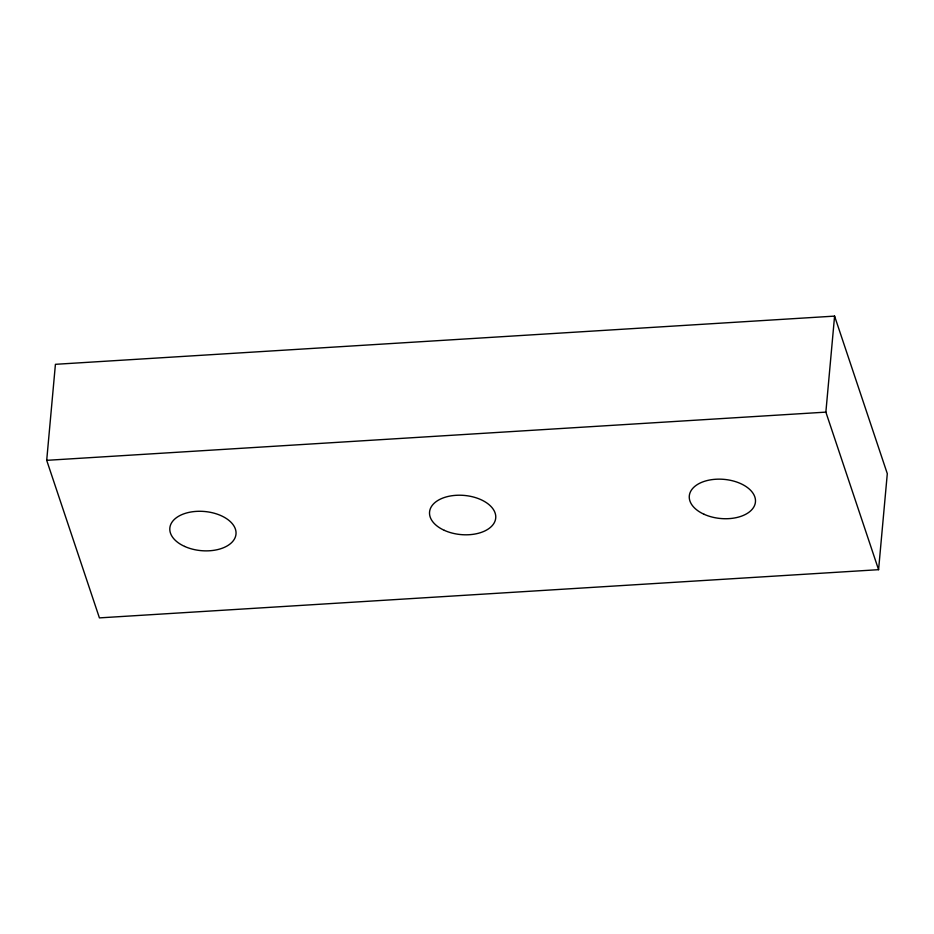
<?xml version="1.0" encoding="UTF-8"?>
<svg xmlns="http://www.w3.org/2000/svg" width="934" height="934" viewBox="0 0 934 934"><rect width="100%" height="100%" fill="white"/><g stroke="black" fill="none" stroke-linecap="round" stroke-linejoin="round"><path stroke-width="1.4" d="M46.7 460.334L55.421 364.318L834.587 316.112L887.3 473.666L878.579 569.682L99.413 617.888L46.7 460.334L825.866 412.127L878.579 569.682M825.866 412.127L834.587 316.112M444.351 530.36A33.215 19.649 5.2 0 0 495.709 518.172A33.215 19.649 5.2 0 0 447.876 496.503A33.215 19.649 5.2 0 0 444.351 530.36M704.073 514.284A33.215 19.649 5.2 0 0 755.431 502.095A33.215 19.649 5.2 0 0 707.598 480.438A33.215 19.649 5.2 0 0 704.073 514.284M184.628 546.425A33.215 19.649 5.2 0 0 235.987 534.236A33.215 19.649 5.2 0 0 188.154 512.568A33.215 19.649 5.2 0 0 184.628 546.425"/></g></svg>
